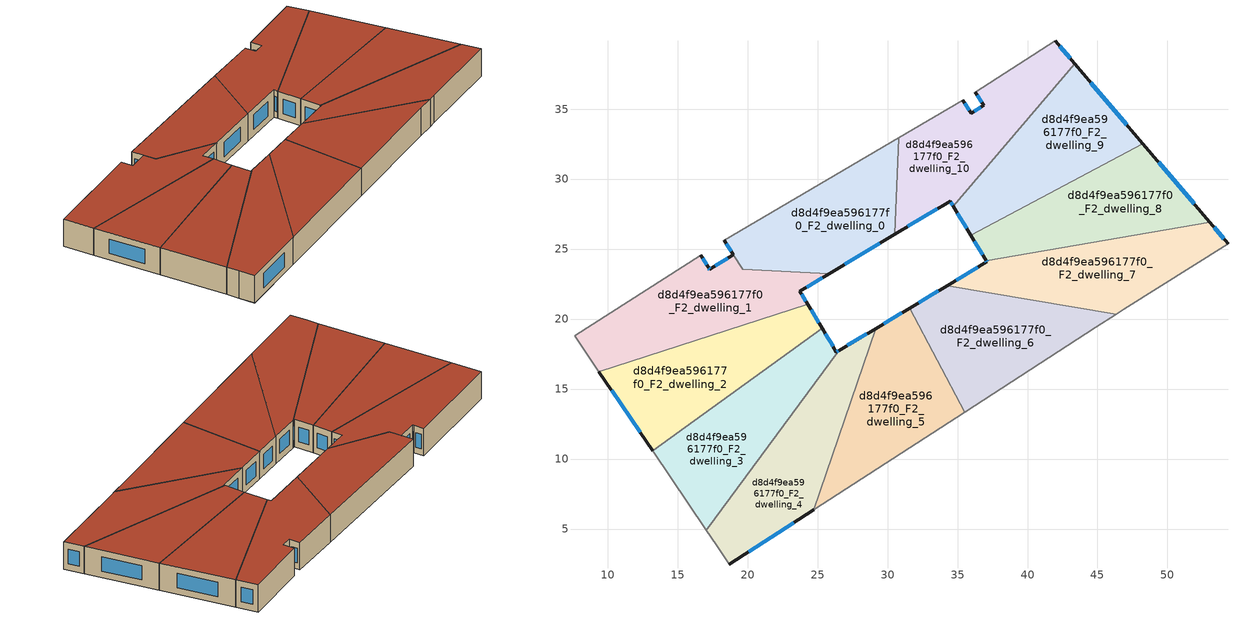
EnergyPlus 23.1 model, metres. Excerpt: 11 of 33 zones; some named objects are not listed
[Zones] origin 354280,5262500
d8d4f9ea596177f0_F2_dwelling_0
 floor to d8d4f9ea596177f0_F1_dwelling_0 (EU_floor_Construction): 30.81,32.96 30.53,26.06 25.83,23.25 19.66,23.54 18.32,25.62 z6
 wall outside (EU_wall_Construction): 25.83,23.25 30.53,26.06 / 18.32,25.62 18.98,24.6 z6:9
 wall adiabatic (EU_wall_Construction): 30.81,32.96 18.32,25.62 z6:9
 wall to d8d4f9ea596177f0_F2_dwelling_10 (EU_wall_Construction): 30.53,26.06 30.81,32.96 z6:9
 wall to d8d4f9ea596177f0_F2_dwelling_1 (EU_wall_Construction): 18.98,24.6 19.66,23.54 25.83,23.25 z6:9
 window (EU_Window_Construction): 26.94,23.91 29.43,25.4 / 18.48,25.38 18.82,24.84 z6.7:8.3
 roof outside (EU_roof_Construction): 30.53,26.06 30.81,32.96 18.32,25.62 19.66,23.54 25.83,23.25 z9
d8d4f9ea596177f0_F2_dwelling_1
 floor to d8d4f9ea596177f0_F1_dwelling_1 (EU_floor_Construction): 25.83,23.25 23.73,21.99 24.29,21.06 9.38,16.25 7.63,18.82 16.65,24.56 17.22,23.66 17.3,23.54 18.98,24.6 19.66,23.54 z6
 wall outside (EU_wall_Construction): 18.98,24.6 17.3,23.54 17.22,23.66 16.65,24.56 / 24.29,21.06 23.73,21.99 25.83,23.25 z6:9
 wall adiabatic (EU_wall_Construction): 16.65,24.56 7.64,18.82 9.38,16.25 z6:9
 wall to d8d4f9ea596177f0_F2_dwelling_2 (EU_wall_Construction): 9.38,16.25 24.29,21.06 z6:9
 window (EU_Window_Construction): 17.28,23.57 17.24,23.63 / 18.58,24.35 17.69,23.79 / 24.22,22.29 25.34,22.96 / 24.16,21.28 23.86,21.77 / 17.09,23.87 16.78,24.35 z6.7:8.3
 roof outside (EU_roof_Construction): 24.29,21.06 23.73,21.99 25.83,23.25 19.66,23.54 18.98,24.6 17.3,23.54 17.22,23.66 16.65,24.56 7.63,18.82 9.38,16.25 z9
d8d4f9ea596177f0_F2_dwelling_10
 floor to d8d4f9ea596177f0_F1_dwelling_10 (EU_floor_Construction): 41.97,39.9 43.38,38.24 34.69,28.06 34.47,28.42 30.53,26.06 30.81,32.96 35.39,35.65 35.99,34.71 36.88,35.26 36.27,36.21 z6
 wall outside (EU_wall_Construction): 36.27,36.21 36.88,35.26 35.99,34.71 35.39,35.65 / 43.38,38.24 41.97,39.9 / 30.53,26.06 34.47,28.42 34.7,28.06 z6:9
 wall adiabatic (EU_wall_Construction): 41.97,39.9 36.27,36.21 / 35.39,35.65 30.81,32.96 z6:9
 wall to d8d4f9ea596177f0_F2_dwelling_9 (EU_wall_Construction): 34.7,28.06 43.38,38.24 z6:9
 window (EU_Window_Construction): 36.67,35.13 36.2,34.84 / 36.42,35.99 36.74,35.49 / 43.05,38.63 42.3,39.51 / 34.53,28.33 34.64,28.14 / 31.46,26.61 33.55,27.87 / 35.85,34.93 35.53,35.43 z6.7:8.3
 roof outside (EU_roof_Construction): 34.7,28.06 43.38,38.24 41.97,39.9 36.27,36.21 36.88,35.26 35.99,34.71 35.39,35.65 30.81,32.96 30.53,26.06 34.47,28.42 z9
d8d4f9ea596177f0_F2_dwelling_2
 floor to d8d4f9ea596177f0_F1_dwelling_2 (EU_floor_Construction): 24.29,21.06 25.32,19.35 13.22,10.58 9.38,16.25 z6
 wall outside (EU_wall_Construction): 25.32,19.35 24.29,21.06 / 9.38,16.25 13.22,10.58 z6:9
 wall to d8d4f9ea596177f0_F2_dwelling_3 (EU_wall_Construction): 13.22,10.58 25.32,19.35 z6:9
 window (EU_Window_Construction): 25.08,19.75 24.53,20.66 / 10.28,14.92 12.32,11.91 z6.7:8.3
 roof outside (EU_roof_Construction): 25.32,19.35 24.29,21.06 9.38,16.25 13.22,10.58 z9
d8d4f9ea596177f0_F2_dwelling_3
 floor to d8d4f9ea596177f0_F1_dwelling_3 (EU_floor_Construction): 25.32,19.35 26.35,17.65 26.52,17.75 17.06,4.91 13.22,10.58 z6
 wall outside (EU_wall_Construction): 26.52,17.75 26.35,17.65 25.32,19.35 z6:9
 wall adiabatic (EU_wall_Construction): 13.22,10.58 17.07,4.91 z6:9
 wall to d8d4f9ea596177f0_F2_dwelling_4 (EU_wall_Construction): 17.07,4.91 26.52,17.75 z6:9
 window (EU_Window_Construction): 26.11,18.05 25.56,18.95 / 26.48,17.72 26.39,17.67 z6.7:8.3
 roof outside (EU_roof_Construction): 17.07,4.91 26.52,17.75 26.35,17.65 25.32,19.35 13.22,10.58 z9
d8d4f9ea596177f0_F2_dwelling_4
 floor to d8d4f9ea596177f0_F1_dwelling_4 (EU_floor_Construction): 29.14,19.32 24.73,6.38 18.67,2.47 17.77,3.87 17.06,4.91 26.52,17.75 z6
 wall outside (EU_wall_Construction): 29.14,19.32 26.52,17.75 / 18.67,2.47 24.73,6.38 z6:9
 wall adiabatic (EU_wall_Construction): 17.07,4.91 17.77,3.87 18.67,2.47 z6:9
 wall to d8d4f9ea596177f0_F2_dwelling_5 (EU_wall_Construction): 24.73,6.38 29.14,19.32 z6:9
 window (EU_Window_Construction): 28.53,18.95 27.14,18.12 / 20.1,3.39 23.31,5.47 z6.7:8.3
 roof outside (EU_roof_Construction): 24.73,6.38 29.14,19.32 26.52,17.75 17.07,4.91 17.77,3.87 18.67,2.47 z9
d8d4f9ea596177f0_F2_dwelling_5
 floor to d8d4f9ea596177f0_F1_dwelling_5 (EU_floor_Construction): 31.59,20.79 35.5,13.34 24.73,6.38 29.14,19.32 z6
 wall outside (EU_wall_Construction): 31.59,20.79 29.14,19.32 z6:9
 wall adiabatic (EU_wall_Construction): 24.73,6.38 35.5,13.34 z6:9
 wall to d8d4f9ea596177f0_F2_dwelling_6 (EU_wall_Construction): 35.5,13.34 31.59,20.79 z6:9
 window (EU_Window_Construction): 31.02,20.44 29.72,19.67 z6.7:8.3
 roof outside (EU_roof_Construction): 35.5,13.34 31.59,20.79 29.14,19.32 24.73,6.38 z9
d8d4f9ea596177f0_F2_dwelling_6
 floor to d8d4f9ea596177f0_F1_dwelling_6 (EU_floor_Construction): 46.33,20.33 44.89,19.41 35.5,13.34 31.59,20.79 34.25,22.38 z6
 wall outside (EU_wall_Construction): 34.25,22.38 31.59,20.79 z6:9
 wall adiabatic (EU_wall_Construction): 35.5,13.34 44.89,19.41 46.33,20.33 z6:9
 wall to d8d4f9ea596177f0_F2_dwelling_7 (EU_wall_Construction): 46.33,20.33 34.25,22.38 z6:9
 window (EU_Window_Construction): 33.63,22.01 32.22,21.16 z6.7:8.3
 roof outside (EU_roof_Construction): 44.89,19.41 46.33,20.33 34.25,22.38 31.59,20.79 35.5,13.34 z9
d8d4f9ea596177f0_F2_dwelling_7
 floor to d8d4f9ea596177f0_F1_dwelling_7 (EU_floor_Construction): 53.03,26.91 54.32,25.39 46.89,20.69 46.33,20.33 34.25,22.38 37.09,24.08 37.04,24.17 z6
 wall outside (EU_wall_Construction): 37.04,24.17 37.09,24.08 34.25,22.38 / 54.32,25.39 53.03,26.91 z6:9
 wall adiabatic (EU_wall_Construction): 46.33,20.33 46.89,20.69 54.32,25.39 z6:9
 wall to d8d4f9ea596177f0_F2_dwelling_8 (EU_wall_Construction): 53.03,26.91 37.04,24.17 z6:9
 window (EU_Window_Construction): 36.43,23.68 34.92,22.78 / 37.05,24.15 37.08,24.1 / 54.02,25.75 53.33,26.56 z6.7:8.3
 roof outside (EU_roof_Construction): 54.32,25.39 53.03,26.91 37.04,24.17 37.09,24.08 34.25,22.38 46.33,20.33 46.89,20.69 z9
d8d4f9ea596177f0_F2_dwelling_8
 floor to d8d4f9ea596177f0_F1_dwelling_8 (EU_floor_Construction): 48.24,32.54 53.03,26.91 37.04,24.17 35.94,25.99 z6
 wall outside (EU_wall_Construction): 35.95,25.99 37.04,24.17 / 53.03,26.91 48.24,32.54 z6:9
 wall to d8d4f9ea596177f0_F2_dwelling_9 (EU_wall_Construction): 48.24,32.54 35.94,25.99 z6:9
 window (EU_Window_Construction): 36.2,25.56 36.78,24.6 / 51.9,28.23 49.36,31.22 z6.7:8.3
 roof outside (EU_roof_Construction): 53.03,26.91 48.24,32.54 35.95,25.99 37.04,24.17 z9
d8d4f9ea596177f0_F2_dwelling_9
 floor to d8d4f9ea596177f0_F1_dwelling_9 (EU_floor_Construction): 43.38,38.24 48.24,32.54 35.94,25.99 34.69,28.06 z6
 wall outside (EU_wall_Construction): 34.7,28.06 35.95,25.99 / 48.24,32.54 43.38,38.24 z6:9
 window (EU_Window_Construction): 34.99,27.57 35.65,26.47 / 47.1,33.88 44.52,36.9 z6.7:8.3
 roof outside (EU_roof_Construction): 48.24,32.54 43.38,38.24 34.7,28.06 35.95,25.99 z9
[Building]
EU S2 Campaign: North Axis=0; Terrain=City; Solar Distribution=FullExterior
[Site:Location]
Budapest.Ferenc.Liszt.Intl.AP: Latitude=47.437; Longitude=19.256; Time Zone=1; Elevation=185
[SizingPeriod:WeatherFileDays]
AnnualSizingPeriod: Begin Month=1; Begin Day of Month=1; End Month=12; End Day of Month=31; Day of Week for Start Day=Monday; Use Weather File Daylight Saving Period=No; Use Weather File Rain and Snow Indicators=No
[MATERIAL]
EU_InternalMass_Material: Roughness=MediumRough; Thickness=0.1; Conductivity=1; Density=1800; Specific Heat=900; Thermal Absorptance=0.9; Solar Absorptance=0.7; Visible Absorptance=0.7
[MATERIAL:NOMASS] Roughness=MediumRough; Thermal Absorptance=0.9; Solar Absorptance=0.7; Visible Absorptance=0.7
Name | Thermal Resistance
EU_wall_NoMass | 0.832559
EU_roof_NoMass | 1.39638
EU_floor_NoMass | 0.872794
[WINDOWMATERIAL:SIMPLEGLAZINGSYSTEM]
EU_Window_SimpleGlazing: UFactor=2.79869; Solar Heat Gain Coefficient=0.75; Visible Transmittance=0.75
[CONSTRUCTION]
EU_wall_Construction: EU_wall_NoMass
EU_roof_Construction: EU_roof_NoMass
EU_floor_Construction: EU_floor_NoMass
EU_Window_Construction: EU_Window_SimpleGlazing
EU_InternalMass_Construction: EU_InternalMass_Material
[ZONE] Type=1; Multiplier=1; Ceiling Height=autocalculate; Floor Area=autocalculate; Part of Total Floor Area=Yes
Name | Volume
d8d4f9ea596177f0_F2_dwelling_0 | 193.024
d8d4f9ea596177f0_F2_dwelling_1 | 204.619
d8d4f9ea596177f0_F2_dwelling_10 | 198.821
d8d4f9ea596177f0_F2_dwelling_2 | 198.863
d8d4f9ea596177f0_F2_dwelling_3 | 198.855
d8d4f9ea596177f0_F2_dwelling_4 | 198.823
d8d4f9ea596177f0_F2_dwelling_5 | 198.851
d8d4f9ea596177f0_F2_dwelling_6 | 198.85
d8d4f9ea596177f0_F2_dwelling_7 | 198.817
d8d4f9ea596177f0_F2_dwelling_8 | 198.859
d8d4f9ea596177f0_F2_dwelling_9 | 198.84
[INTERNALMASS] Construction=EU_InternalMass_Construction
Name | Zone or ZoneList | Surface Area
d8d4f9ea596177f0_F2_dwelling_0_EU_InternalMass | d8d4f9ea596177f0_F2_dwelling_0 | 64.3466
d8d4f9ea596177f0_F2_dwelling_1_EU_InternalMass | d8d4f9ea596177f0_F2_dwelling_1 | 68.2057
d8d4f9ea596177f0_F2_dwelling_2_EU_InternalMass | d8d4f9ea596177f0_F2_dwelling_2 | 66.2875
d8d4f9ea596177f0_F2_dwelling_3_EU_InternalMass | d8d4f9ea596177f0_F2_dwelling_3 | 66.285
d8d4f9ea596177f0_F2_dwelling_4_EU_InternalMass | d8d4f9ea596177f0_F2_dwelling_4 | 66.2745
d8d4f9ea596177f0_F2_dwelling_5_EU_InternalMass | d8d4f9ea596177f0_F2_dwelling_5 | 66.2837
d8d4f9ea596177f0_F2_dwelling_6_EU_InternalMass | d8d4f9ea596177f0_F2_dwelling_6 | 66.2832
d8d4f9ea596177f0_F2_dwelling_7_EU_InternalMass | d8d4f9ea596177f0_F2_dwelling_7 | 66.2725
d8d4f9ea596177f0_F2_dwelling_8_EU_InternalMass | d8d4f9ea596177f0_F2_dwelling_8 | 66.2864
d8d4f9ea596177f0_F2_dwelling_9_EU_InternalMass | d8d4f9ea596177f0_F2_dwelling_9 | 66.2801
d8d4f9ea596177f0_F2_dwelling_10_EU_InternalMass | d8d4f9ea596177f0_F2_dwelling_10 | 66.2737
[OTHEREQUIPMENT] Fuel Type=Electricity; Design Level Calculation Method=Watts/Area; Power per Zone Floor Area=1; Fraction Latent=0; Fraction Radiant=0; Fraction Lost=0; Carbon Dioxide Generation Rate=0; EndUse Subcategory=EU_Step8_InternalGains
Name | Zone or ZoneList or Space or SpaceList | Schedule
EU_Step8_InternalGain_d8d4f9ea596177f0_F2_dwelling_0_f000 | d8d4f9ea596177f0_F2_dwelling_0 | EU_Step8_GainSchedule_d8d4f9ea596177f0_F2_dwelling_0_f000
EU_Step8_InternalGain_d8d4f9ea596177f0_F2_dwelling_1_f000 | d8d4f9ea596177f0_F2_dwelling_1 | EU_Step8_GainSchedule_d8d4f9ea596177f0_F2_dwelling_1_f000
EU_Step8_InternalGain_d8d4f9ea596177f0_F2_dwelling_2_f000 | d8d4f9ea596177f0_F2_dwelling_2 | EU_Step8_GainSchedule_d8d4f9ea596177f0_F2_dwelling_2_f000
EU_Step8_InternalGain_d8d4f9ea596177f0_F2_dwelling_3_f000 | d8d4f9ea596177f0_F2_dwelling_3 | EU_Step8_GainSchedule_d8d4f9ea596177f0_F2_dwelling_3_f000
EU_Step8_InternalGain_d8d4f9ea596177f0_F2_dwelling_4_f000 | d8d4f9ea596177f0_F2_dwelling_4 | EU_Step8_GainSchedule_d8d4f9ea596177f0_F2_dwelling_4_f000
EU_Step8_InternalGain_d8d4f9ea596177f0_F2_dwelling_5_f000 | d8d4f9ea596177f0_F2_dwelling_5 | EU_Step8_GainSchedule_d8d4f9ea596177f0_F2_dwelling_5_f000
EU_Step8_InternalGain_d8d4f9ea596177f0_F2_dwelling_6_f000 | d8d4f9ea596177f0_F2_dwelling_6 | EU_Step8_GainSchedule_d8d4f9ea596177f0_F2_dwelling_6_f000
EU_Step8_InternalGain_d8d4f9ea596177f0_F2_dwelling_7_f000 | d8d4f9ea596177f0_F2_dwelling_7 | EU_Step8_GainSchedule_d8d4f9ea596177f0_F2_dwelling_7_f000
EU_Step8_InternalGain_d8d4f9ea596177f0_F2_dwelling_8_f000 | d8d4f9ea596177f0_F2_dwelling_8 | EU_Step8_GainSchedule_d8d4f9ea596177f0_F2_dwelling_8_f000
EU_Step8_InternalGain_d8d4f9ea596177f0_F2_dwelling_9_f000 | d8d4f9ea596177f0_F2_dwelling_9 | EU_Step8_GainSchedule_d8d4f9ea596177f0_F2_dwelling_9_f000
EU_Step8_InternalGain_d8d4f9ea596177f0_F2_dwelling_10_f000 | d8d4f9ea596177f0_F2_dwelling_10 | EU_Step8_GainSchedule_d8d4f9ea596177f0_F2_dwelling_10_f000
[ZONEVENTILATION:DESIGNFLOWRATE] Schedule=EU_AlwaysOn; Design Flow Rate Calculation Method=AirChanges/Hour; Air Changes per Hour=0.475469; Ventilation Type=Natural; Fan Pressure Rise=0; Fan Total Efficiency=1; Constant Term Coefficient=1; Temperature Term Coefficient=0; Velocity Term Coefficient=0; Velocity Squared Term Coefficient=0; Minimum Indoor Temperature=-100; Maximum Indoor Temperature=100; Delta Temperature=-100; Minimum Outdoor Temperature=-100; Maximum Outdoor Temperature=100; Maximum Wind Speed=40
Name | Zone or ZoneList or Space or SpaceList
EU_ConstantAir_d8d4f9ea596177f0_F2_dwelling_0 | d8d4f9ea596177f0_F2_dwelling_0
EU_ConstantAir_d8d4f9ea596177f0_F2_dwelling_1 | d8d4f9ea596177f0_F2_dwelling_1
EU_ConstantAir_d8d4f9ea596177f0_F2_dwelling_2 | d8d4f9ea596177f0_F2_dwelling_2
EU_ConstantAir_d8d4f9ea596177f0_F2_dwelling_3 | d8d4f9ea596177f0_F2_dwelling_3
EU_ConstantAir_d8d4f9ea596177f0_F2_dwelling_4 | d8d4f9ea596177f0_F2_dwelling_4
EU_ConstantAir_d8d4f9ea596177f0_F2_dwelling_5 | d8d4f9ea596177f0_F2_dwelling_5
EU_ConstantAir_d8d4f9ea596177f0_F2_dwelling_6 | d8d4f9ea596177f0_F2_dwelling_6
EU_ConstantAir_d8d4f9ea596177f0_F2_dwelling_7 | d8d4f9ea596177f0_F2_dwelling_7
EU_ConstantAir_d8d4f9ea596177f0_F2_dwelling_8 | d8d4f9ea596177f0_F2_dwelling_8
EU_ConstantAir_d8d4f9ea596177f0_F2_dwelling_9 | d8d4f9ea596177f0_F2_dwelling_9
EU_ConstantAir_d8d4f9ea596177f0_F2_dwelling_10 | d8d4f9ea596177f0_F2_dwelling_10
[HVACTEMPLATE:ZONE:IDEALLOADSAIRSYSTEM] System Availability Schedule=EU_AlwaysOn; Maximum Heating Supply Air Temperature=50; Minimum Cooling Supply Air Temperature=13; Maximum Heating Supply Air Humidity Ratio=0.0156; Minimum Cooling Supply Air Humidity Ratio=0.0077; Heating Limit=NoLimit; Cooling Limit=NoLimit; Heating Availability Schedule=EU_AlwaysOn; Cooling Availability Schedule=EU_CoolingOff; Dehumidification Control Type=ConstantSensibleHeatRatio; Cooling Sensible Heat Ratio=0.7; Dehumidification Setpoint=60; Humidification Control Type=None; Humidification Setpoint=30; Outdoor Air Method=None; Outdoor Air Flow Rate per Person=0.00944; Outdoor Air Flow Rate per Zone Floor Area=0; Outdoor Air Flow Rate per Zone=0; Demand Controlled Ventilation Type=None; Outdoor Air Economizer Type=NoEconomizer; Heat Recovery Type=None; Sensible Heat Recovery Effectiveness=0.7; Latent Heat Recovery Effectiveness=0.65
Name | Template Thermostat
d8d4f9ea596177f0_F2_dwelling_0 | EU_HeatOnly_d8d4f9ea596177f0_F2_dwelling_0
d8d4f9ea596177f0_F2_dwelling_1 | EU_HeatOnly_d8d4f9ea596177f0_F2_dwelling_1
d8d4f9ea596177f0_F2_dwelling_2 | EU_HeatOnly_d8d4f9ea596177f0_F2_dwelling_2
d8d4f9ea596177f0_F2_dwelling_3 | EU_HeatOnly_d8d4f9ea596177f0_F2_dwelling_3
d8d4f9ea596177f0_F2_dwelling_4 | EU_HeatOnly_d8d4f9ea596177f0_F2_dwelling_4
d8d4f9ea596177f0_F2_dwelling_5 | EU_HeatOnly_d8d4f9ea596177f0_F2_dwelling_5
d8d4f9ea596177f0_F2_dwelling_6 | EU_HeatOnly_d8d4f9ea596177f0_F2_dwelling_6
d8d4f9ea596177f0_F2_dwelling_7 | EU_HeatOnly_d8d4f9ea596177f0_F2_dwelling_7
d8d4f9ea596177f0_F2_dwelling_8 | EU_HeatOnly_d8d4f9ea596177f0_F2_dwelling_8
d8d4f9ea596177f0_F2_dwelling_9 | EU_HeatOnly_d8d4f9ea596177f0_F2_dwelling_9
d8d4f9ea596177f0_F2_dwelling_10 | EU_HeatOnly_d8d4f9ea596177f0_F2_dwelling_10
[SIZING:ZONE] Zone Cooling Design Supply Air Temperature Input Method=SupplyAirTemperature; Zone Cooling Design Supply Air Temperature=13; Zone Heating Design Supply Air Temperature Input Method=SupplyAirTemperature; Zone Heating Design Supply Air Temperature=50; Zone Cooling Design Supply Air Humidity Ratio=0.008; Zone Heating Design Supply Air Humidity Ratio=0.008; Cooling Design Air Flow Method=DesignDay; Cooling Design Air Flow Rate=0; Cooling Minimum Air Flow per Zone Floor Area=0.000762; Cooling Minimum Air Flow=0; Cooling Minimum Air Flow Fraction=0.2; Heating Design Air Flow Method=DesignDay; Heating Design Air Flow Rate=0; Heating Maximum Air Flow per Zone Floor Area=0.002032; Heating Maximum Air Flow=0.141576; Heating Maximum Air Flow Fraction=0.3; Account for Dedicated Outdoor Air System=No; Dedicated Outdoor Air System Control Strategy=NeutralSupplyAir; Dedicated Outdoor Air Low Setpoint Temperature for Design=autosize; Dedicated Outdoor Air High Setpoint Temperature for Design=autosize; Zone Load Sizing Method=Sensible Load Only No Latent Load; Zone Latent Cooling Design Supply Air Humidity Ratio Input Method=HumidityRatioDifference; Zone Cooling Design Supply Air Humidity Ratio Difference=0.005; Zone Latent Heating Design Supply Air Humidity Ratio Input Method=HumidityRatioDifference; Zone Humidification Design Supply Air Humidity Ratio Difference=0.005
d8d4f9ea596177f0_F2_dwelling_0; d8d4f9ea596177f0_F2_dwelling_1; d8d4f9ea596177f0_F2_dwelling_2; d8d4f9ea596177f0_F2_dwelling_3; d8d4f9ea596177f0_F2_dwelling_4; d8d4f9ea596177f0_F2_dwelling_5; d8d4f9ea596177f0_F2_dwelling_6; d8d4f9ea596177f0_F2_dwelling_7; d8d4f9ea596177f0_F2_dwelling_8; d8d4f9ea596177f0_F2_dwelling_9; d8d4f9ea596177f0_F2_dwelling_10
[SCHEDULE:CONSTANT]
Name | Hourly Value
EU_AlwaysOn | 1
EU_CoolingOff | 0
[SCHEDULE:FILE] Column Number=1; Rows to Skip at Top=0; Number of Hours of Data=8760; Column Separator=Comma; Interpolate to Timestep=No; Minutes per Item=60; Adjust Schedule for Daylight Savings=Yes
Name | File
EU_Step8_GainSchedule_d8d4f9ea596177f0_F2_dwelling_0_f000 | ../../schedules/d8d4f9ea596177f0/d8d4f9ea596177f0_F2_dwelling_0_f000_gain.csv
EU_Step8_GainSchedule_d8d4f9ea596177f0_F2_dwelling_1_f000 | ../../schedules/d8d4f9ea596177f0/d8d4f9ea596177f0_F2_dwelling_1_f000_gain.csv
EU_Step8_GainSchedule_d8d4f9ea596177f0_F2_dwelling_2_f000 | ../../schedules/d8d4f9ea596177f0/d8d4f9ea596177f0_F2_dwelling_2_f000_gain.csv
EU_Step8_GainSchedule_d8d4f9ea596177f0_F2_dwelling_3_f000 | ../../schedules/d8d4f9ea596177f0/d8d4f9ea596177f0_F2_dwelling_3_f000_gain.csv
EU_Step8_GainSchedule_d8d4f9ea596177f0_F2_dwelling_4_f000 | ../../schedules/d8d4f9ea596177f0/d8d4f9ea596177f0_F2_dwelling_4_f000_gain.csv
EU_Step8_GainSchedule_d8d4f9ea596177f0_F2_dwelling_5_f000 | ../../schedules/d8d4f9ea596177f0/d8d4f9ea596177f0_F2_dwelling_5_f000_gain.csv
EU_Step8_GainSchedule_d8d4f9ea596177f0_F2_dwelling_6_f000 | ../../schedules/d8d4f9ea596177f0/d8d4f9ea596177f0_F2_dwelling_6_f000_gain.csv
EU_Step8_GainSchedule_d8d4f9ea596177f0_F2_dwelling_7_f000 | ../../schedules/d8d4f9ea596177f0/d8d4f9ea596177f0_F2_dwelling_7_f000_gain.csv
EU_Step8_GainSchedule_d8d4f9ea596177f0_F2_dwelling_8_f000 | ../../schedules/d8d4f9ea596177f0/d8d4f9ea596177f0_F2_dwelling_8_f000_gain.csv
EU_Step8_GainSchedule_d8d4f9ea596177f0_F2_dwelling_9_f000 | ../../schedules/d8d4f9ea596177f0/d8d4f9ea596177f0_F2_dwelling_9_f000_gain.csv
EU_Step8_GainSchedule_d8d4f9ea596177f0_F2_dwelling_10_f000 | ../../schedules/d8d4f9ea596177f0/d8d4f9ea596177f0_F2_dwelling_10_f000_gain.csv
